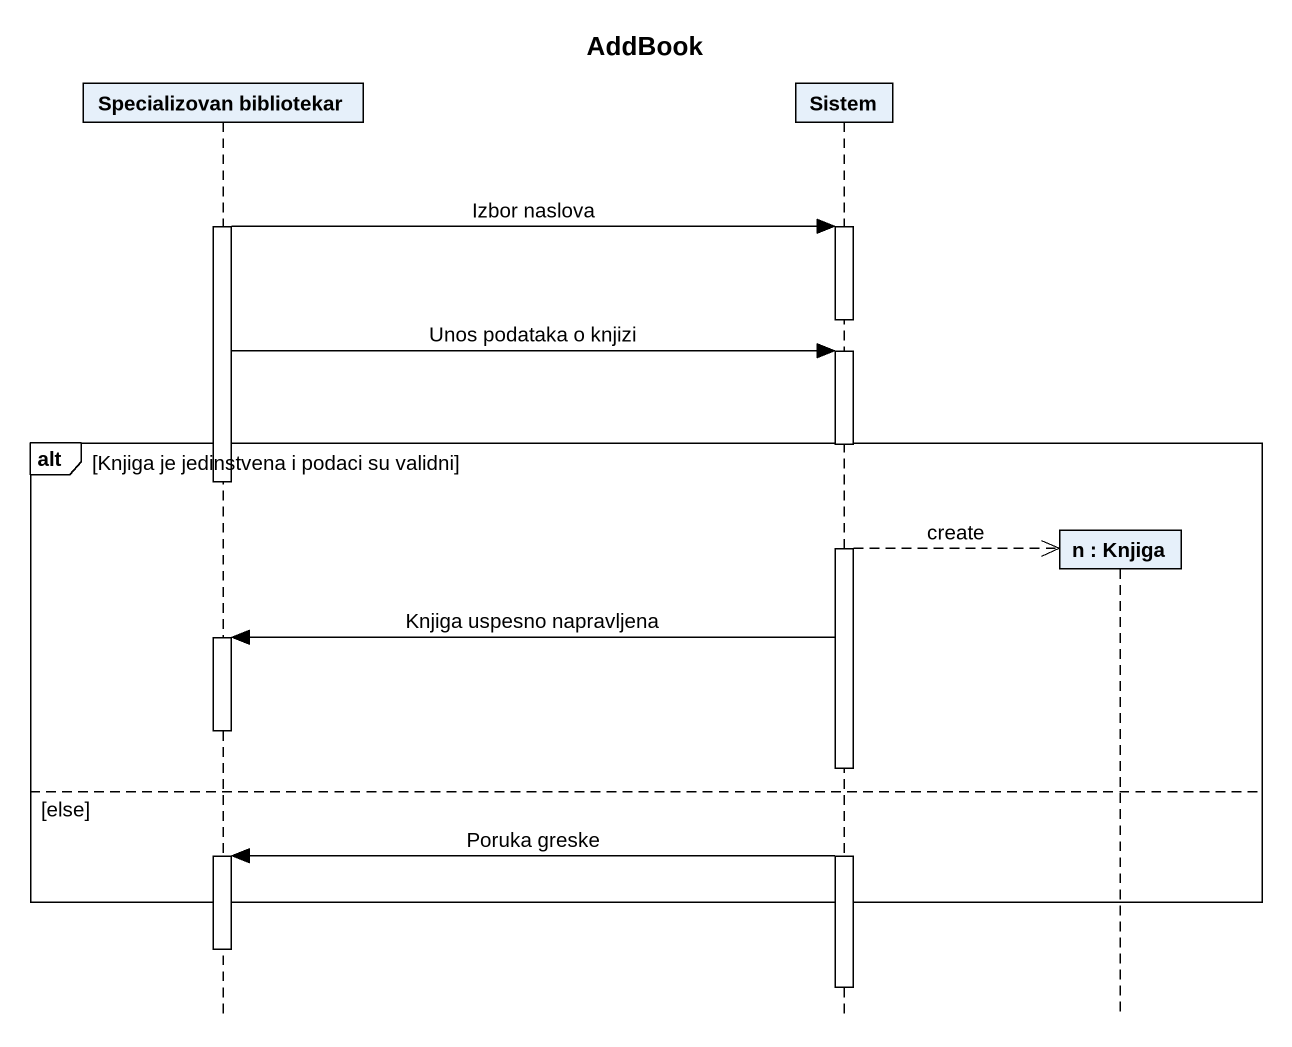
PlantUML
@startuml
title AddBook
hide footbox
participant "Specializovan bibliotekar" as Specializovan_bibliotekar
participant Sistem
participant "n : Knjiga" as n

activate Specializovan_bibliotekar
Specializovan_bibliotekar -> Sistem : Izbor naslova
activate Sistem
deactivate Sistem
Specializovan_bibliotekar -> Sistem : Unos podataka o knjizi
activate Sistem
alt Knjiga je jedinstvena i podaci su validni
  deactivate Specializovan_bibliotekar
  Sistem -->> n ** : create
  Sistem -> Specializovan_bibliotekar : Knjiga uspesno napravljena
  activate Specializovan_bibliotekar
  deactivate Specializovan_bibliotekar
else else
  Sistem -> Specializovan_bibliotekar : Poruka greske
  activate Specializovan_bibliotekar
end
deactivate Specializovan_bibliotekar
deactivate Sistem
@enduml
